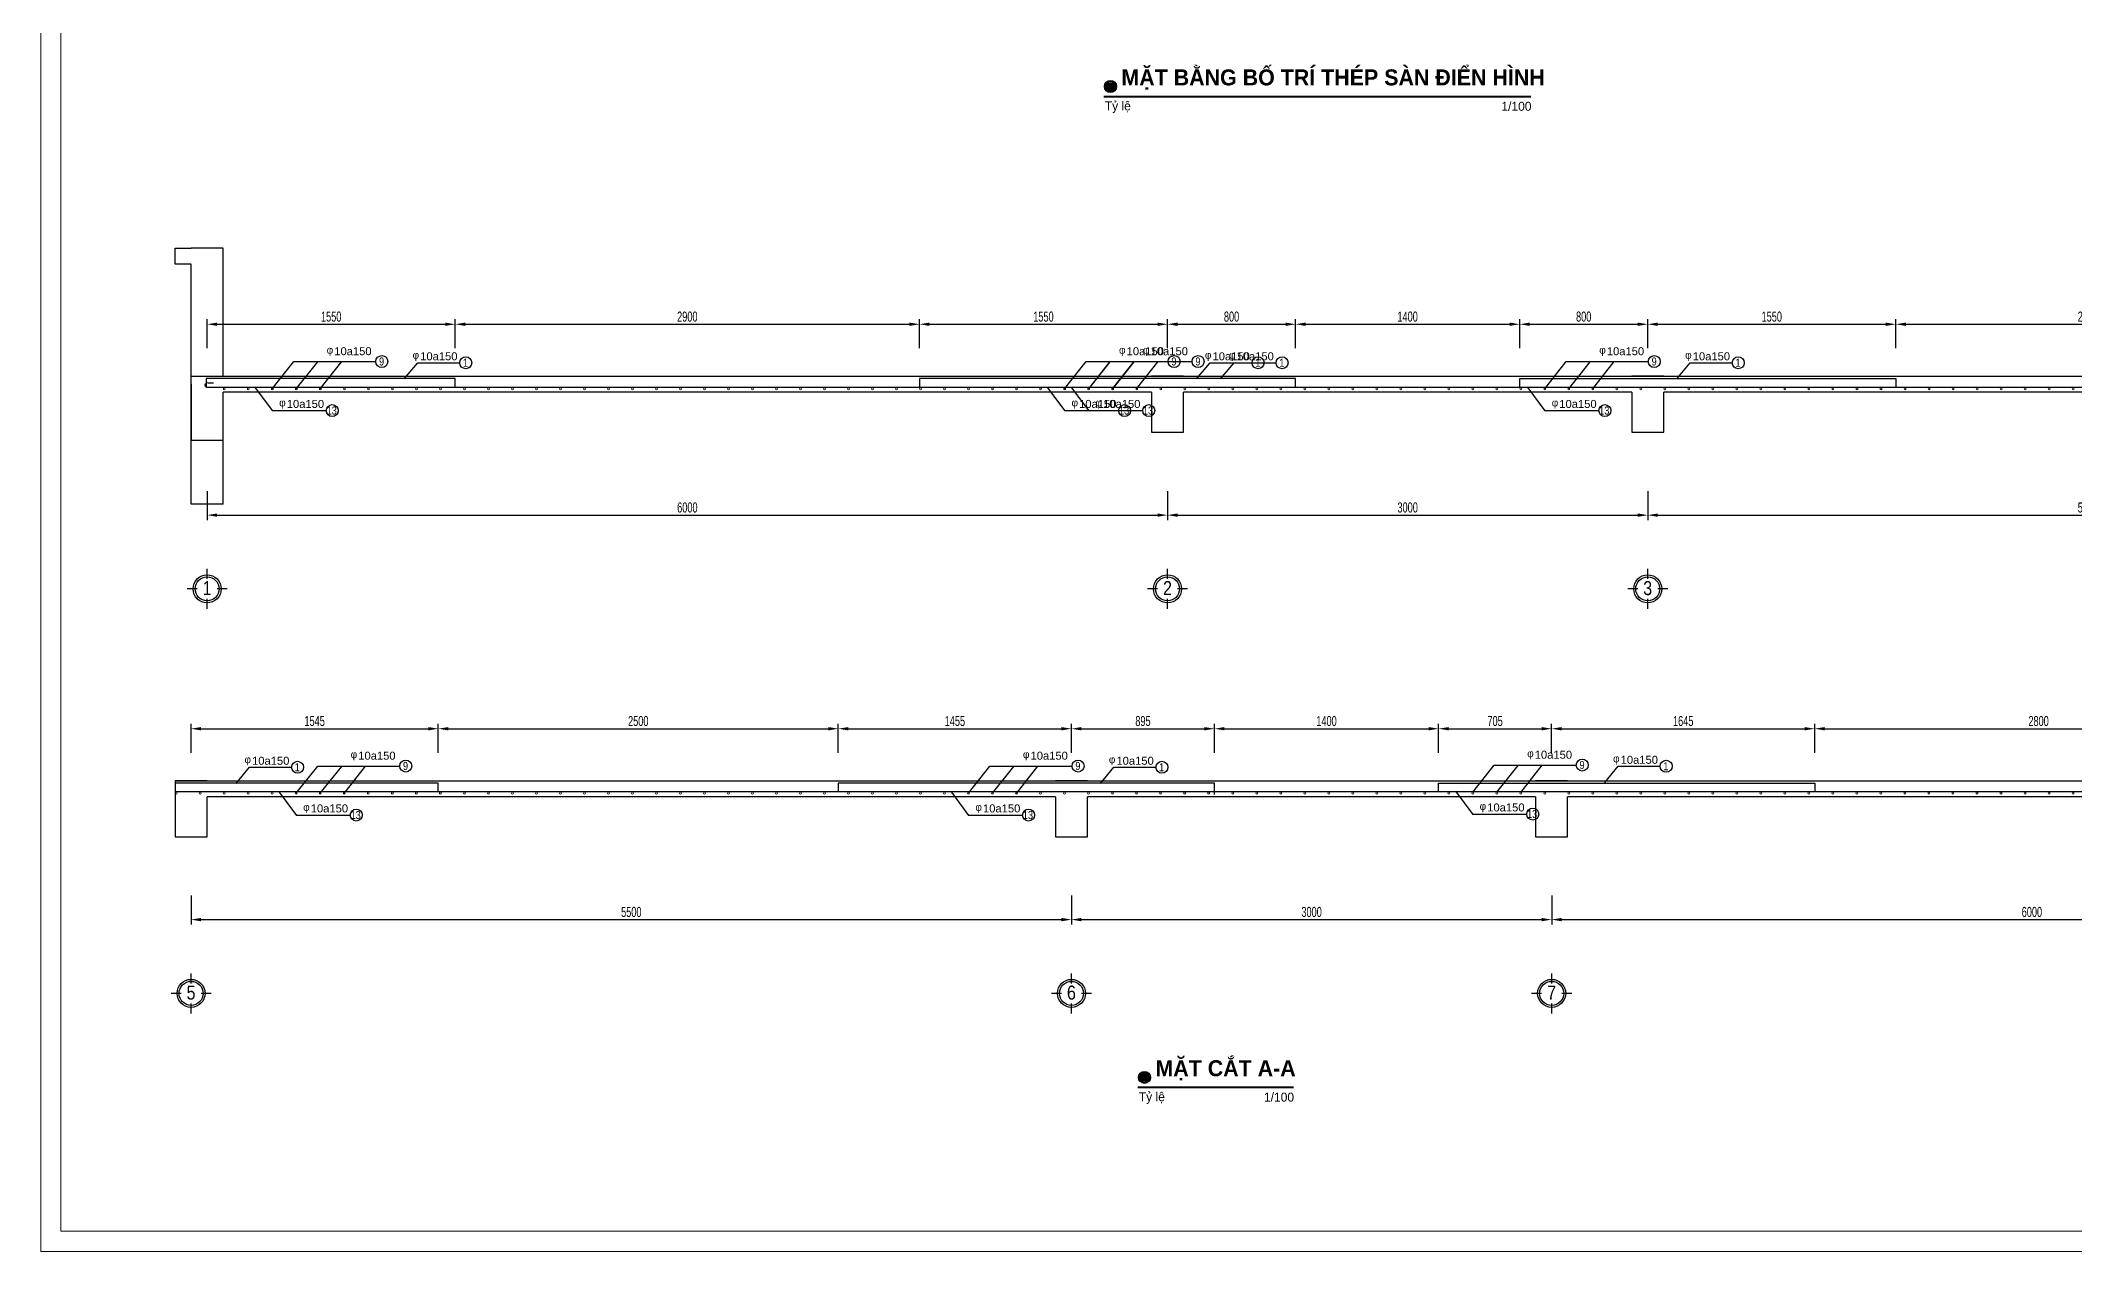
# Model space of a CAD drawing. Extents: x -1107188 to -523840, y 39692 to 514392.
# Drawn here: x -1107188 to -1056369, y 39692 to 69947 of the extents above; entities that cross this region are included whole.
import ezdxf
from ezdxf.enums import TextEntityAlignment as Align

# ---------------------------------------------------------------- set-up
doc = ezdxf.new("R2010")
doc.units = 0
doc.layers.get('0').update_dxf_attribs({"color": 255, "linetype": 'CONTINUOUS'})
doc.layers.get('DEFPOINTS').update_dxf_attribs({"linetype": 'CONTINUOUS'})
doc.layers.add('00-DAM', color=3, linetype='CONTINUOUS', lineweight=9)
doc.layers.add('00-KICH THUOC', color=6, linetype='CONTINUOUS', lineweight=9)
for name, color, linetype in [('DIM', 1, 'CONTINUOUS'), ('KTHUOT', 6, 'CONTINUOUS'), ('MANH', 2, 'CONTINUOUS'), ('TAGS', 60, 'CONTINUOUS'), ('TEXT', 7, 'CONTINUOUS'), ('THEP', 6, 'CONTINUOUS'), ('TUONG', 131, 'CONTINUOUS')]:
    doc.layers.add(name, color=color, linetype=linetype)
doc.styles.add('DIM-NEW', font='')
doc.styles.add('KICHTHUOC', font='', dxfattribs={"width": 0.8})
doc.styles.add('SO BV', font='', dxfattribs={"height": 200})
doc.styles.add('SWISS-CONDENSE', font='')
doc.styles.add('TEN BV', font='', dxfattribs={"height": 350})
doc.styles.add('VNI-HELVE', font='')
doc.styles.add('VNI-HELVE-CONDENSEN', font='')
doc.styles.get('DIM-NEW').set_extended_font_data('VNI-Helve-Condense')
doc.styles.get('KICHTHUOC').set_extended_font_data('VNI-Helve-Condense')
doc.styles.get('SO BV').set_extended_font_data('VNI-Helve-Condense')
doc.styles.get('SWISS-CONDENSE').set_extended_font_data('VNI-Swiss-Condense')
doc.styles.get('TEN BV').set_extended_font_data('VNI-Helve-Condense', bold=True)
doc.styles.get('VNI-HELVE').set_extended_font_data('VNI-Helve')
doc.styles.get('VNI-HELVE-CONDENSEN').set_extended_font_data('VNI-Helve-Condense')
doc.dimstyles.new('DIM 25', dxfattribs={"dimtxt": 2.5, "dimasz": 2.5, "dimexe": 1.25, "dimexo": 0.625, "dimtad": 1, "dimdec": 0, "dimtxsty": 'KICHTHUOC', "dimcen": 2.5, "dimclrd": 1, "dimclre": 1, "dimclrt": 2, "dimadec": 0, "dimazin": 0, "dimtfac": 1, "dimtdec": 0, "dimtix": 1, "dimtmove": 0, "dimatfit": 3, "dimfxl": 6, "dimfxlon": 1, "dimarcsym": 0})

# ---------------------------------------------------------------- blocks, each defined once
blk = doc.blocks.new('KHUNGTEN')
at = {"color": 3, "linetype": 'Continuous'}
for points in [[(-593653, 217892), (-593653, 277292), (-509653, 277292), (-509653, 217892), (-593653, 217892)], [(-593153, 218392), (-593153, 276792), (-510153, 276792), (-510153, 218392)]]:
    blk.add_lwpolyline(points, close=True, dxfattribs=at)
at = {"style": 'TEN BV'}
for tag, p in [('TEB_BV', (-518299, 222628)), ('LOAI_BV', (-511918, 220684)), ('TL', (-512164, 219751))]:
    blk.add_attdef(tag, p, '', height=350, dxfattribs=at)
at = {"style": 'SO BV'}
for tag, p in [('SOBV', (-510673, 221020)), ('TONGSOBV', (-510673, 220591))]:
    blk.add_attdef(tag, text='', height=200, dxfattribs=at).set_placement(p, align=Align.CENTER)
blk = doc.blocks.new('*U1603')
at = {"layer": '00-DAM'}
blk.add_circle((0, 0), 24, dxfattribs=at)
blk = doc.blocks.new('*U1604')
at = {"layer": '00-DAM', "color": 0, "linetype": 'ByBlock', "lineweight": -2, "transparency": 16777216}
for p in [(0, 0), (600, 0), (1200, 0), (1800, 0), (2400, 0), (3000, 0), (3600, 0), (4200, 0), (4800, 0), (5400, 0), (6000, 0), (6600, 0), (7200, 0), (7800, 0), (8400, 0), (9000, 0), (9600, 0), (10200, 0), (10800, 0), (11400, 0), (12000, 0), (12600, 0), (13200, 0), (13800, 0), (14400, 0), (15000, 0), (15600, 0), (16200, 0), (16800, 0), (17400, 0), (18000, 0), (18600, 0), (19200, 0), (19800, 0), (20400, 0), (21000, 0), (21600, 0), (22200, 0), (22800, 0), (23400, 0), (24000, 0), (24600, 0), (25200, 0), (25800, 0), (26400, 0), (27000, 0), (27600, 0), (28200, 0), (28800, 0), (29400, 0), (30000, 0), (30600, 0), (31200, 0), (31800, 0), (32400, 0), (33000, 0), (33600, 0), (34200, 0), (34800, 0), (35400, 0), (36000, 0), (36600, 0), (37200, 0), (37800, 0), (38400, 0), (39000, 0), (39600, 0), (40200, 0), (40800, 0), (41400, 0), (42000, 0), (42600, 0), (43200, 0), (43800, 0), (44400, 0), (45000, 0), (45600, 0), (46200, 0), (46800, 0), (47400, 0)]:
    blk.add_blockref('*U1603', p, dxfattribs=at)
blk = doc.blocks.new('*D1605')
at = {"layer": '00-DAM', "color": 1, "lineweight": -2, "transparency": 16777216}
for p, q in [((-1103429, 48582), (-1103429, 47857)), ((-1081429, 48582), (-1081429, 47857)), ((-1103179, 47982), (-1081679, 47982))]:
    blk.add_line(p, q, dxfattribs=at)
at = {"layer": '00-DAM', "color": 1, "transparency": 16777216}
for points in [[(-1103179, 48024), (-1103179, 47940), (-1103429, 47982)], [(-1081679, 48024), (-1081679, 47940), (-1081429, 47982)]]:
    blk.add_solid(points, dxfattribs=at)
at = {"layer": 'DEFPOINTS', "color": 0, "transparency": 16777216}
for p in [(-1103429, 50175), (-1081429, 50175), (-1081429, 47982)]:
    blk.add_point(p, dxfattribs=at)
at = {"layer": '00-DAM', "color": 2, "transparency": 16777216, "insert": (-1092429, 48172), "char_height": 250, "attachment_point": 5, "style": 'KICHTHUOC'}
blk.add_mtext('5500', dxfattribs=at)
blk = doc.blocks.new('*D1606')
at = {"layer": '00-DAM', "color": 1, "lineweight": -2, "transparency": 16777216}
for p, q in [((-1081429, 48582), (-1081429, 47857)), ((-1069429, 48582), (-1069429, 47857)), ((-1081179, 47982), (-1069679, 47982))]:
    blk.add_line(p, q, dxfattribs=at)
at = {"layer": '00-DAM', "color": 1, "transparency": 16777216}
for points in [[(-1081179, 48024), (-1081179, 47940), (-1081429, 47982)], [(-1069679, 48024), (-1069679, 47940), (-1069429, 47982)]]:
    blk.add_solid(points, dxfattribs=at)
at = {"layer": 'DEFPOINTS', "color": 0, "transparency": 16777216}
for p in [(-1081429, 50175), (-1069429, 50050), (-1069429, 47982)]:
    blk.add_point(p, dxfattribs=at)
at = {"layer": '00-DAM', "color": 2, "transparency": 16777216, "insert": (-1075429, 48172), "char_height": 250, "attachment_point": 5, "style": 'KICHTHUOC'}
blk.add_mtext('3000', dxfattribs=at)
blk = doc.blocks.new('*D1607')
at = {"layer": '00-DAM', "color": 1, "lineweight": -2, "transparency": 16777216}
for p, q in [((-1069429, 48582), (-1069429, 47857)), ((-1045429, 48582), (-1045429, 47857)), ((-1069179, 47982), (-1045679, 47982))]:
    blk.add_line(p, q, dxfattribs=at)
at = {"layer": '00-DAM', "color": 1, "transparency": 16777216}
for points in [[(-1069179, 48024), (-1069179, 47940), (-1069429, 47982)], [(-1045679, 48024), (-1045679, 47940), (-1045429, 47982)]]:
    blk.add_solid(points, dxfattribs=at)
at = {"layer": 'DEFPOINTS', "color": 0, "transparency": 16777216}
for p in [(-1069429, 50050), (-1045429, 50175), (-1045429, 47982)]:
    blk.add_point(p, dxfattribs=at)
at = {"layer": '00-DAM', "color": 2, "transparency": 16777216, "insert": (-1057429, 48172), "char_height": 250, "attachment_point": 5, "style": 'KICHTHUOC'}
blk.add_mtext('6000', dxfattribs=at)
blk = doc.blocks.new('*D1608')
at = {"layer": '00-DAM', "color": 1, "lineweight": -2, "transparency": 16777216}
for p, q in [((-1103430, 52152), (-1103430, 52877)), ((-1097253, 52152), (-1097253, 52877)), ((-1103180, 52752), (-1097503, 52752))]:
    blk.add_line(p, q, dxfattribs=at)
at = {"layer": '00-DAM', "color": 1, "transparency": 16777216}
for points in [[(-1103180, 52794), (-1103180, 52711), (-1103430, 52752)], [(-1097503, 52794), (-1097503, 52711), (-1097253, 52752)]]:
    blk.add_solid(points, dxfattribs=at)
at = {"layer": 'DEFPOINTS', "color": 0, "transparency": 16777216}
for p in [(-1097253, 52752), (-1097253, 51394), (-1103430, 50054)]:
    blk.add_point(p, dxfattribs=at)
at = {"layer": '00-DAM', "color": 2, "transparency": 16777216, "insert": (-1100342, 52943), "char_height": 250, "attachment_point": 5, "style": 'KICHTHUOC'}
blk.add_mtext('1545', dxfattribs=at)
blk = doc.blocks.new('*D1609')
at = {"layer": '00-DAM', "color": 1, "lineweight": -2, "transparency": 16777216}
for p, q in [((-1097253, 52152), (-1097253, 52877)), ((-1087256, 52152), (-1087256, 52877)), ((-1097003, 52752), (-1087506, 52752))]:
    blk.add_line(p, q, dxfattribs=at)
at = {"layer": '00-DAM', "color": 1, "transparency": 16777216}
for points in [[(-1097003, 52794), (-1097003, 52711), (-1097253, 52752)], [(-1087506, 52794), (-1087506, 52711), (-1087256, 52752)]]:
    blk.add_solid(points, dxfattribs=at)
at = {"layer": 'DEFPOINTS', "color": 0, "transparency": 16777216}
for p in [(-1087256, 52752), (-1097253, 51394), (-1087256, 51283)]:
    blk.add_point(p, dxfattribs=at)
at = {"layer": '00-DAM', "color": 2, "transparency": 16777216, "insert": (-1092255, 52943), "char_height": 250, "attachment_point": 5, "style": 'KICHTHUOC'}
blk.add_mtext('2500', dxfattribs=at)
blk = doc.blocks.new('*D1610')
at = {"layer": '00-DAM', "color": 1, "lineweight": -2, "transparency": 16777216}
for p, q in [((-1087256, 52152), (-1087256, 52877)), ((-1081430, 52152), (-1081430, 52877)), ((-1087006, 52752), (-1081680, 52752))]:
    blk.add_line(p, q, dxfattribs=at)
at = {"layer": '00-DAM', "color": 1, "transparency": 16777216}
for points in [[(-1087006, 52794), (-1087006, 52711), (-1087256, 52752)], [(-1081680, 52794), (-1081680, 52711), (-1081430, 52752)]]:
    blk.add_solid(points, dxfattribs=at)
at = {"layer": 'DEFPOINTS', "color": 0, "transparency": 16777216}
for p in [(-1081430, 52752), (-1087256, 51283), (-1081430, 50054)]:
    blk.add_point(p, dxfattribs=at)
at = {"layer": '00-DAM', "color": 2, "transparency": 16777216, "insert": (-1084343, 52943), "char_height": 250, "attachment_point": 5, "style": 'KICHTHUOC'}
blk.add_mtext('1455', dxfattribs=at)
blk = doc.blocks.new('*D1611')
at = {"layer": '00-DAM', "color": 1, "lineweight": -2, "transparency": 16777216}
for p, q in [((-1081430, 52152), (-1081430, 52877)), ((-1077856, 52152), (-1077856, 52877)), ((-1081180, 52752), (-1078106, 52752))]:
    blk.add_line(p, q, dxfattribs=at)
at = {"layer": '00-DAM', "color": 1, "transparency": 16777216}
for points in [[(-1081180, 52794), (-1081180, 52711), (-1081430, 52752)], [(-1078106, 52794), (-1078106, 52711), (-1077856, 52752)]]:
    blk.add_solid(points, dxfattribs=at)
at = {"layer": 'DEFPOINTS', "color": 0, "transparency": 16777216}
for p in [(-1077856, 52752), (-1077856, 51394), (-1081430, 50054)]:
    blk.add_point(p, dxfattribs=at)
at = {"layer": '00-DAM', "color": 2, "transparency": 16777216, "insert": (-1079643, 52943), "char_height": 250, "attachment_point": 5, "style": 'KICHTHUOC'}
blk.add_mtext('895', dxfattribs=at)
blk = doc.blocks.new('*D1612')
at = {"layer": '00-DAM', "color": 1, "lineweight": -2, "transparency": 16777216}
for p, q in [((-1077856, 52152), (-1077856, 52877)), ((-1072256, 52152), (-1072256, 52877)), ((-1077606, 52752), (-1072506, 52752))]:
    blk.add_line(p, q, dxfattribs=at)
at = {"layer": '00-DAM', "color": 1, "transparency": 16777216}
for points in [[(-1077606, 52794), (-1077606, 52711), (-1077856, 52752)], [(-1072506, 52794), (-1072506, 52711), (-1072256, 52752)]]:
    blk.add_solid(points, dxfattribs=at)
at = {"layer": 'DEFPOINTS', "color": 0, "transparency": 16777216}
for p in [(-1072256, 52752), (-1077856, 51394), (-1072256, 51394)]:
    blk.add_point(p, dxfattribs=at)
at = {"layer": '00-DAM', "color": 2, "transparency": 16777216, "insert": (-1075056, 52943), "char_height": 250, "attachment_point": 5, "style": 'KICHTHUOC'}
blk.add_mtext('1400', dxfattribs=at)
blk = doc.blocks.new('*D1613')
at = {"layer": '00-DAM', "color": 1, "lineweight": -2, "transparency": 16777216}
for p, q in [((-1072256, 52152), (-1072256, 52877)), ((-1069430, 52152), (-1069430, 52877)), ((-1072006, 52752), (-1069680, 52752))]:
    blk.add_line(p, q, dxfattribs=at)
at = {"layer": '00-DAM', "color": 1, "transparency": 16777216}
for points in [[(-1072006, 52794), (-1072006, 52711), (-1072256, 52752)], [(-1069680, 52794), (-1069680, 52711), (-1069430, 52752)]]:
    blk.add_solid(points, dxfattribs=at)
at = {"layer": 'DEFPOINTS', "color": 0, "transparency": 16777216}
for p in [(-1069430, 52752), (-1072256, 51394), (-1069430, 50054)]:
    blk.add_point(p, dxfattribs=at)
at = {"layer": '00-DAM', "color": 2, "transparency": 16777216, "insert": (-1070843, 52943), "char_height": 250, "attachment_point": 5, "style": 'KICHTHUOC'}
blk.add_mtext('705', dxfattribs=at)
blk = doc.blocks.new('*D1614')
at = {"layer": '00-DAM', "color": 1, "lineweight": -2, "transparency": 16777216}
for p, q in [((-1069430, 52152), (-1069430, 52877)), ((-1062856, 52152), (-1062856, 52877)), ((-1069180, 52752), (-1063106, 52752))]:
    blk.add_line(p, q, dxfattribs=at)
at = {"layer": '00-DAM', "color": 1, "transparency": 16777216}
for points in [[(-1069180, 52794), (-1069180, 52711), (-1069430, 52752)], [(-1063106, 52794), (-1063106, 52711), (-1062856, 52752)]]:
    blk.add_solid(points, dxfattribs=at)
at = {"layer": 'DEFPOINTS', "color": 0, "transparency": 16777216}
for p in [(-1062856, 52752), (-1062856, 51394), (-1069430, 50054)]:
    blk.add_point(p, dxfattribs=at)
at = {"layer": '00-DAM', "color": 2, "transparency": 16777216, "insert": (-1066143, 52943), "char_height": 250, "attachment_point": 5, "style": 'KICHTHUOC'}
blk.add_mtext('1645', dxfattribs=at)
blk = doc.blocks.new('*D1615')
at = {"layer": '00-DAM', "color": 1, "lineweight": -2, "transparency": 16777216}
for p, q in [((-1062856, 52152), (-1062856, 52877)), ((-1051667, 52152), (-1051667, 52877)), ((-1062606, 52752), (-1051917, 52752))]:
    blk.add_line(p, q, dxfattribs=at)
at = {"layer": '00-DAM', "color": 1, "transparency": 16777216}
for points in [[(-1062606, 52794), (-1062606, 52711), (-1062856, 52752)], [(-1051917, 52794), (-1051917, 52711), (-1051667, 52752)]]:
    blk.add_solid(points, dxfattribs=at)
at = {"layer": 'DEFPOINTS', "color": 0, "transparency": 16777216}
for p in [(-1051667, 52752), (-1062856, 51394), (-1051667, 51394)]:
    blk.add_point(p, dxfattribs=at)
at = {"layer": '00-DAM', "color": 2, "transparency": 16777216, "insert": (-1057262, 52943), "char_height": 250, "attachment_point": 5, "style": 'KICHTHUOC'}
blk.add_mtext('2800', dxfattribs=at)
blk = doc.blocks.new('A$C206177D3')
at = {"layer": 'TAGS', "ltscale": 1000}
for p, q in [((-37, 240), (-37, 490)), ((-287, -10), (-537, -10)), ((-37, -510), (-37, -260)), ((463, -10), (213, -10))]:
    blk.add_line(p, q, dxfattribs=at)
blk.add_circle((-37, -10), 350, dxfattribs=at)
at = {"layer": 'TAGS', "color": 254, "ltscale": 1000}
blk.add_circle((-37, -10), 300, dxfattribs=at)
at = {"layer": 'TAGS', "ltscale": 1000, "style": 'VNI-HELVE-CONDENSEN'}
blk.add_attdef('A', text='', height=350, dxfattribs=at).set_placement((-38, -166), align=Align.CENTER)
blk = doc.blocks.new('*U1617')
at = {"layer": '00-DAM'}
blk.add_circle((0, 0), 24, dxfattribs=at)
blk = doc.blocks.new('*U1618')
at = {"layer": '00-DAM', "color": 0, "linetype": 'ByBlock', "lineweight": -2, "transparency": 16777216}
for p in [(0, 0), (600, 0), (1200, 0), (1800, 0), (2400, 0), (3000, 0), (3600, 0), (4200, 0), (4800, 0), (5400, 0), (6000, 0), (6600, 0), (7200, 0), (7800, 0), (8400, 0), (9000, 0), (9600, 0), (10200, 0), (10800, 0), (11400, 0), (12000, 0), (12600, 0), (13200, 0), (13800, 0), (14400, 0), (15000, 0), (15600, 0), (16200, 0), (16800, 0), (17400, 0), (18000, 0), (18600, 0), (19200, 0), (19800, 0), (20400, 0), (21000, 0), (21600, 0), (22200, 0), (22800, 0), (23400, 0), (24000, 0), (24600, 0), (25200, 0), (25800, 0), (26400, 0), (27000, 0), (27600, 0), (28200, 0), (28800, 0), (29400, 0), (30000, 0), (30600, 0), (31200, 0), (31800, 0), (32400, 0), (33000, 0), (33600, 0), (34200, 0), (34800, 0), (35400, 0), (36000, 0), (36600, 0), (37200, 0), (37800, 0), (38400, 0), (39000, 0), (39600, 0), (40200, 0), (40800, 0), (41400, 0), (42000, 0), (42600, 0), (43200, 0), (43800, 0), (44400, 0), (45000, 0), (45600, 0), (46200, 0)]:
    blk.add_blockref('*U1617', p, dxfattribs=at)
blk = doc.blocks.new('*D1619')
at = {"layer": '00-DAM', "color": 1, "lineweight": -2, "transparency": 16777216}
for p, q in [((-1103028, 58690), (-1103028, 57965)), ((-1079028, 58690), (-1079028, 57965)), ((-1102778, 58090), (-1079278, 58090))]:
    blk.add_line(p, q, dxfattribs=at)
at = {"layer": '00-DAM', "color": 1, "transparency": 16777216}
for points in [[(-1102778, 58132), (-1102778, 58048), (-1103028, 58090)], [(-1079278, 58132), (-1079278, 58048), (-1079028, 58090)]]:
    blk.add_solid(points, dxfattribs=at)
at = {"layer": 'DEFPOINTS', "color": 0, "transparency": 16777216}
for p in [(-1103028, 60282), (-1079028, 60282), (-1079028, 58090)]:
    blk.add_point(p, dxfattribs=at)
at = {"layer": '00-DAM', "color": 2, "transparency": 16777216, "insert": (-1091028, 58280), "char_height": 250, "attachment_point": 5, "style": 'KICHTHUOC'}
blk.add_mtext('6000', dxfattribs=at)
blk = doc.blocks.new('*D1620')
at = {"layer": '00-DAM', "color": 1, "lineweight": -2, "transparency": 16777216}
for p, q in [((-1079028, 58690), (-1079028, 57965)), ((-1067028, 58690), (-1067028, 57965)), ((-1078778, 58090), (-1067278, 58090))]:
    blk.add_line(p, q, dxfattribs=at)
at = {"layer": '00-DAM', "color": 1, "transparency": 16777216}
for points in [[(-1078778, 58132), (-1078778, 58048), (-1079028, 58090)], [(-1067278, 58132), (-1067278, 58048), (-1067028, 58090)]]:
    blk.add_solid(points, dxfattribs=at)
at = {"layer": 'DEFPOINTS', "color": 0, "transparency": 16777216}
for p in [(-1079028, 60282), (-1067028, 60282), (-1067028, 58090)]:
    blk.add_point(p, dxfattribs=at)
at = {"layer": '00-DAM', "color": 2, "transparency": 16777216, "insert": (-1073028, 58280), "char_height": 250, "attachment_point": 5, "style": 'KICHTHUOC'}
blk.add_mtext('3000', dxfattribs=at)
blk = doc.blocks.new('*D1621')
at = {"layer": '00-DAM', "color": 1, "lineweight": -2, "transparency": 16777216}
for p, q in [((-1067028, 58690), (-1067028, 57965)), ((-1045028, 58690), (-1045028, 57965)), ((-1066778, 58090), (-1045278, 58090))]:
    blk.add_line(p, q, dxfattribs=at)
at = {"layer": '00-DAM', "color": 1, "transparency": 16777216}
for points in [[(-1066778, 58132), (-1066778, 58048), (-1067028, 58090)], [(-1045278, 58132), (-1045278, 58048), (-1045028, 58090)]]:
    blk.add_solid(points, dxfattribs=at)
at = {"layer": 'DEFPOINTS', "color": 0, "transparency": 16777216}
for p in [(-1067028, 60282), (-1045028, 60282), (-1045028, 58090)]:
    blk.add_point(p, dxfattribs=at)
at = {"layer": '00-DAM', "color": 2, "transparency": 16777216, "insert": (-1056028, 58280), "char_height": 250, "attachment_point": 5, "style": 'KICHTHUOC'}
blk.add_mtext('5500', dxfattribs=at)
blk = doc.blocks.new('*D1628')
at = {"layer": '00-DAM', "color": 1, "lineweight": -2, "transparency": 16777216}
for p, q in [((-1103028, 62260), (-1103028, 62985)), ((-1102778, 62860), (-1097079, 62860)), ((-1096829, 62260), (-1096829, 62985))]:
    blk.add_line(p, q, dxfattribs=at)
at = {"layer": '00-DAM', "color": 1, "transparency": 16777216}
for points in [[(-1102778, 62902), (-1102778, 62819), (-1103028, 62860)], [(-1097079, 62902), (-1097079, 62819), (-1096829, 62860)]]:
    blk.add_solid(points, dxfattribs=at)
at = {"layer": 'DEFPOINTS', "color": 0, "transparency": 16777216}
for p in [(-1096829, 62860), (-1096829, 61501), (-1103028, 58259)]:
    blk.add_point(p, dxfattribs=at)
at = {"layer": '00-DAM', "color": 2, "transparency": 16777216, "insert": (-1099929, 63050), "char_height": 250, "attachment_point": 5, "style": 'KICHTHUOC'}
blk.add_mtext('1550', dxfattribs=at)
blk = doc.blocks.new('*D1629')
at = {"layer": '00-DAM', "color": 1, "lineweight": -2, "transparency": 16777216}
for p, q in [((-1096829, 62260), (-1096829, 62985)), ((-1096579, 62860), (-1085479, 62860)), ((-1085229, 62260), (-1085229, 62985))]:
    blk.add_line(p, q, dxfattribs=at)
at = {"layer": '00-DAM', "color": 1, "transparency": 16777216}
for points in [[(-1096579, 62902), (-1096579, 62819), (-1096829, 62860)], [(-1085479, 62902), (-1085479, 62819), (-1085229, 62860)]]:
    blk.add_solid(points, dxfattribs=at)
at = {"layer": 'DEFPOINTS', "color": 0, "transparency": 16777216}
for p in [(-1085229, 62860), (-1096829, 61501), (-1085229, 61501)]:
    blk.add_point(p, dxfattribs=at)
at = {"layer": '00-DAM', "color": 2, "transparency": 16777216, "insert": (-1091029, 63050), "char_height": 250, "attachment_point": 5, "style": 'KICHTHUOC'}
blk.add_mtext('2900', dxfattribs=at)
blk = doc.blocks.new('*D1630')
at = {"layer": '00-DAM', "color": 1, "lineweight": -2, "transparency": 16777216}
for p, q in [((-1085229, 62260), (-1085229, 62985)), ((-1084979, 62860), (-1079279, 62860)), ((-1079029, 62260), (-1079029, 62985))]:
    blk.add_line(p, q, dxfattribs=at)
at = {"layer": '00-DAM', "color": 1, "transparency": 16777216}
for points in [[(-1084979, 62902), (-1084979, 62819), (-1085229, 62860)], [(-1079279, 62902), (-1079279, 62819), (-1079029, 62860)]]:
    blk.add_solid(points, dxfattribs=at)
at = {"layer": 'DEFPOINTS', "color": 0, "transparency": 16777216}
for p in [(-1079029, 62860), (-1085229, 61501), (-1079029, 60161)]:
    blk.add_point(p, dxfattribs=at)
at = {"layer": '00-DAM', "color": 2, "transparency": 16777216, "insert": (-1082129, 63050), "char_height": 250, "attachment_point": 5, "style": 'KICHTHUOC'}
blk.add_mtext('1550', dxfattribs=at)
blk = doc.blocks.new('*D1623')
at = {"layer": '00-DAM', "color": 1, "lineweight": -2, "transparency": 16777216}
for p, q in [((-1079029, 62260), (-1079029, 62985)), ((-1078779, 62860), (-1076079, 62860)), ((-1075829, 62260), (-1075829, 62985))]:
    blk.add_line(p, q, dxfattribs=at)
at = {"layer": '00-DAM', "color": 1, "transparency": 16777216}
for points in [[(-1078779, 62902), (-1078779, 62819), (-1079029, 62860)], [(-1076079, 62902), (-1076079, 62819), (-1075829, 62860)]]:
    blk.add_solid(points, dxfattribs=at)
at = {"layer": 'DEFPOINTS', "color": 0, "transparency": 16777216}
for p in [(-1075829, 62860), (-1075829, 61501), (-1079029, 60161)]:
    blk.add_point(p, dxfattribs=at)
at = {"layer": '00-DAM', "color": 2, "transparency": 16777216, "insert": (-1077429, 63050), "char_height": 250, "attachment_point": 5, "style": 'KICHTHUOC'}
blk.add_mtext('800', dxfattribs=at)
blk = doc.blocks.new('*D1624')
at = {"layer": '00-DAM', "color": 1, "lineweight": -2, "transparency": 16777216}
for p, q in [((-1075829, 62260), (-1075829, 62985)), ((-1075579, 62860), (-1070479, 62860)), ((-1070229, 62260), (-1070229, 62985))]:
    blk.add_line(p, q, dxfattribs=at)
at = {"layer": '00-DAM', "color": 1, "transparency": 16777216}
for points in [[(-1075579, 62902), (-1075579, 62819), (-1075829, 62860)], [(-1070479, 62902), (-1070479, 62819), (-1070229, 62860)]]:
    blk.add_solid(points, dxfattribs=at)
at = {"layer": 'DEFPOINTS', "color": 0, "transparency": 16777216}
for p in [(-1070229, 62860), (-1075829, 61501), (-1070229, 61501)]:
    blk.add_point(p, dxfattribs=at)
at = {"layer": '00-DAM', "color": 2, "transparency": 16777216, "insert": (-1073029, 63050), "char_height": 250, "attachment_point": 5, "style": 'KICHTHUOC'}
blk.add_mtext('1400', dxfattribs=at)
blk = doc.blocks.new('*D1625')
at = {"layer": '00-DAM', "color": 1, "lineweight": -2, "transparency": 16777216}
for p, q in [((-1070229, 62260), (-1070229, 62985)), ((-1069979, 62860), (-1067279, 62860)), ((-1067029, 62260), (-1067029, 62985))]:
    blk.add_line(p, q, dxfattribs=at)
at = {"layer": '00-DAM', "color": 1, "transparency": 16777216}
for points in [[(-1069979, 62902), (-1069979, 62819), (-1070229, 62860)], [(-1067279, 62902), (-1067279, 62819), (-1067029, 62860)]]:
    blk.add_solid(points, dxfattribs=at)
at = {"layer": 'DEFPOINTS', "color": 0, "transparency": 16777216}
for p in [(-1067029, 62860), (-1070229, 61501), (-1067029, 60161)]:
    blk.add_point(p, dxfattribs=at)
at = {"layer": '00-DAM', "color": 2, "transparency": 16777216, "insert": (-1068629, 63050), "char_height": 250, "attachment_point": 5, "style": 'KICHTHUOC'}
blk.add_mtext('800', dxfattribs=at)
blk = doc.blocks.new('*D1626')
at = {"layer": '00-DAM', "color": 1, "lineweight": -2, "transparency": 16777216}
for p, q in [((-1067029, 62260), (-1067029, 62985)), ((-1066779, 62860), (-1061079, 62860)), ((-1060829, 62260), (-1060829, 62985))]:
    blk.add_line(p, q, dxfattribs=at)
at = {"layer": '00-DAM', "color": 1, "transparency": 16777216}
for points in [[(-1066779, 62902), (-1066779, 62819), (-1067029, 62860)], [(-1061079, 62902), (-1061079, 62819), (-1060829, 62860)]]:
    blk.add_solid(points, dxfattribs=at)
at = {"layer": 'DEFPOINTS', "color": 0, "transparency": 16777216}
for p in [(-1060829, 62860), (-1060829, 61501), (-1067029, 60161)]:
    blk.add_point(p, dxfattribs=at)
at = {"layer": '00-DAM', "color": 2, "transparency": 16777216, "insert": (-1063929, 63050), "char_height": 250, "attachment_point": 5, "style": 'KICHTHUOC'}
blk.add_mtext('1550', dxfattribs=at)
blk = doc.blocks.new('*D1627')
at = {"layer": '00-DAM', "color": 1, "lineweight": -2, "transparency": 16777216}
for p, q in [((-1060829, 62260), (-1060829, 62985)), ((-1060579, 62860), (-1051479, 62860)), ((-1051229, 62260), (-1051229, 62985))]:
    blk.add_line(p, q, dxfattribs=at)
at = {"layer": '00-DAM', "color": 1, "transparency": 16777216}
for points in [[(-1060579, 62902), (-1060579, 62819), (-1060829, 62860)], [(-1051479, 62902), (-1051479, 62819), (-1051229, 62860)]]:
    blk.add_solid(points, dxfattribs=at)
at = {"layer": 'DEFPOINTS', "color": 0, "transparency": 16777216}
for p in [(-1051229, 62860), (-1060829, 61501), (-1051229, 61501)]:
    blk.add_point(p, dxfattribs=at)
at = {"layer": '00-DAM', "color": 2, "transparency": 16777216, "insert": (-1056029, 63050), "char_height": 250, "attachment_point": 5, "style": 'KICHTHUOC'}
blk.add_mtext('2400', dxfattribs=at)

msp = doc.modelspace()

# ---------------------------------------------------------------- hatches: boundary and pattern name
at = {"layer": 'DIM', "linetype": 'ByBlock'}
for points in [[(-1080349.677, 68800.655, 1), (-1080558.717, 68800.655, 1)], [(-1079499.409, 44038.83, 1), (-1079708.449, 44038.83, 1)]]:
    msp.add_hatch(color=1, dxfattribs=at).paths.add_polyline_path(points)

# ---------------------------------------------------------------- linework, layer by layer
at = {"layer": 'KTHUOT', "color": 6, "linetype": 'Continuous'}
for centre in [(-1098664.243, 61928.517), (-1096566.417, 61897.127), (-1078864.243, 61928.517), (-1078264.243, 61928.517), (-1076766.417, 61897.127), (-1076166.417, 61897.127), (-1066864.243, 61928.517), (-1064766.417, 61897.127), (-1099900.127, 60702.339), (-1080100.127, 60702.339), (-1079500.127, 60702.339), (-1068100.127, 60702.339), (-1100767.617, 51789.318), (-1098065.443, 51820.708), (-1081265.443, 51820.708), (-1079167.617, 51789.318), (-1068665.449, 51844.708), (-1066567.623, 51813.318), (-1099301.327, 50594.53), (-1082501.327, 50594.53), (-1069901.332, 50618.53)]:
    msp.add_circle(centre, 150, dxfattribs=at)
at = {"layer": 'MANH', "color": 2, "linetype": 'Continuous'}
for p, q in [((-1098101.797, 61492.712), (-1097766.793, 61897.127)), ((-1097766.793, 61897.127), (-1096716.417, 61897.127)), ((-1078301.797, 61492.712), (-1077966.793, 61897.127)), ((-1077966.793, 61897.127), (-1076916.417, 61897.127)), ((-1077701.797, 61492.712), (-1077366.793, 61897.127)), ((-1077366.793, 61897.127), (-1076316.417, 61897.127)), ((-1066301.797, 61492.712), (-1065966.793, 61897.127)), ((-1065966.793, 61897.127), (-1064916.417, 61897.127)), ((-1101828.563, 61274.348), (-1101397.783, 60695.306)), ((-1082028.563, 61274.348), (-1081597.783, 60695.306)), ((-1081428.563, 61274.348), (-1080997.783, 60695.306)), ((-1070028.563, 61274.348), (-1069597.783, 60695.306)), ((-1101397.783, 60702.339), (-1100050.127, 60702.339)), ((-1081597.783, 60702.339), (-1080250.127, 60702.339)), ((-1080997.783, 60702.339), (-1079650.127, 60702.339)), ((-1069597.783, 60702.339), (-1068250.127, 60702.339)), ((-1102302.997, 51384.903), (-1101967.993, 51789.318)), ((-1101967.993, 51789.318), (-1100917.617, 51789.318)), ((-1080702.997, 51384.903), (-1080367.993, 51789.318)), ((-1080367.993, 51789.318), (-1079317.617, 51789.318)), ((-1068103.003, 51408.903), (-1067767.999, 51813.318)), ((-1067767.999, 51813.318), (-1066717.623, 51813.318)), ((-1101229.763, 51166.539), (-1100798.983, 50587.497)), ((-1084429.763, 51166.539), (-1083998.983, 50587.497)), ((-1071829.768, 51190.539), (-1071398.989, 50611.497)), ((-1100798.983, 50594.53), (-1099451.327, 50594.53)), ((-1083998.983, 50594.53), (-1082651.327, 50594.53)), ((-1071398.989, 50618.53), (-1070051.332, 50618.53))]:
    msp.add_line(p, q, dxfattribs=at)
for points in [[(-1101399.624, 61246.953), (-1100864.839, 61928.517), (-1098814.243, 61928.517)], [(-1100799.624, 61246.953), (-1100264.839, 61918.539)], [(-1100201.227, 61244.91), (-1099666.442, 61926.474)], [(-1081599.624, 61246.953), (-1081064.839, 61928.517), (-1079014.243, 61928.517)], [(-1080999.624, 61246.953), (-1080464.839, 61928.517), (-1078414.243, 61928.517)], [(-1080999.624, 61246.953), (-1080464.839, 61918.539)], [(-1080401.227, 61244.91), (-1079866.442, 61926.474)], [(-1080399.624, 61246.953), (-1079864.839, 61918.539)], [(-1079801.227, 61244.91), (-1079266.442, 61926.474)], [(-1069599.624, 61246.953), (-1069064.839, 61928.517), (-1067014.243, 61928.517)], [(-1068999.624, 61246.953), (-1068464.839, 61918.539)], [(-1068401.227, 61244.91), (-1067866.442, 61926.474)], [(-1071400.83, 51163.144), (-1070866.045, 51844.708), (-1068815.449, 51844.708)], [(-1070202.433, 51161.101), (-1069667.647, 51842.665)], [(-1100800.824, 51139.144), (-1100266.039, 51820.708), (-1098215.443, 51820.708)], [(-1100200.824, 51139.144), (-1099666.039, 51810.73)], [(-1099602.427, 51137.101), (-1099067.642, 51818.665)], [(-1084000.824, 51139.144), (-1083466.039, 51820.708), (-1081415.443, 51820.708)], [(-1083400.824, 51139.144), (-1082866.039, 51810.73)], [(-1082802.427, 51137.101), (-1082267.642, 51818.665)], [(-1070800.83, 51163.144), (-1070266.045, 51834.73)]]:
    msp.add_lwpolyline(points, dxfattribs=at)
at = {"layer": 'TEXT', "color": 7, "linetype": 'ByBlock', "const_width": 48.75}
for points in [[(-1069942.848, 68548.888), (-1079439.982, 68548.888), (-1069942.848, 68548.888), (-1080624.185, 68548.888)], [(-1075875.502, 43787.063), (-1078589.714, 43787.063), (-1075875.502, 43787.063), (-1079773.918, 43787.063)]]:
    msp.add_lwpolyline(points, dxfattribs=at)
at = {"layer": 'TEXT', "color": 7, "linetype": 'ByBlock'}
for centre, radius in [((-1080454.197, 68800.655), 150.491), ((-1080454.197, 68800.655), 133.77), ((-1080454.197, 68800.655), 104.52), ((-1079603.929, 44038.83), 150.491), ((-1079603.929, 44038.83), 133.77), ((-1079603.929, 44038.83), 104.52)]:
    msp.add_circle(centre, radius, dxfattribs=at)
at = {"layer": 'THEP'}
for points in [[(-1096829.122, 61279.755), (-1096829.122, 61501.486), (-1103054.849, 61501.486), (-1103054.849, 61288.605)], [(-1079003.395, 61501.486), (-1079003.395, 61501.486), (-1085229.122, 61501.486), (-1085229.122, 61279.755)], [(-1075829.122, 61279.755), (-1075829.122, 61501.486), (-1079003.395, 61501.486), (-1079003.395, 61501.486)], [(-1070229.122, 61279.755), (-1070229.122, 61501.486), (-1067054.849, 61501.486), (-1067054.849, 61501.486)], [(-1067054.849, 61501.486), (-1067054.849, 61501.486), (-1060829.122, 61501.486), (-1060829.122, 61279.755)], [(-1097253.497, 51171.946), (-1097253.497, 51393.677), (-1103830.322, 51393.677)], [(-1081030.322, 51393.677), (-1081030.322, 51393.677), (-1087256.049, 51393.677), (-1087256.049, 51171.946)], [(-1077856.049, 51111.946), (-1077856.049, 51393.677), (-1081030.322, 51393.677), (-1081030.322, 51393.677)], [(-1072256.049, 51171.946), (-1072256.049, 51393.677), (-1069081.776, 51393.677), (-1069081.776, 51393.677)], [(-1069081.776, 51393.677), (-1069081.776, 51393.677), (-1062856.049, 51393.677), (-1062856.049, 51171.946)]]:
    msp.add_lwpolyline(points, dxfattribs=at)
for points in [[(-1028629.122, 61279.755), (-1103000.054, 61279.755, -1.36059794), (-1103000.054, 61398.292), (-1102871.843, 61398.292)], [(-1045478.568, 51247.269), (-1045435.428, 51247.269, -1.069241442), (-1045435.428, 51171.946), (-1045435.428, 51171.946), (-1103830.322, 51171.946)]]:
    msp.add_lwpolyline(points, format="xyb", dxfattribs=at)
at = {"layer": 'TUONG'}
for p, q in [((-1102629.122, 64761.486), (-1103429.122, 64761.486)), ((-1103429.122, 60161.486), (-1103429.122, 64361.486)), ((-1103429.122, 61561.486), (-1028629.122, 61561.486)), ((-1103429.122, 61161.486), (-1103429.122, 61561.486)), ((-1079429.122, 61161.486), (-1102629.122, 61161.486)), ((-1102629.122, 60161.486), (-1102629.122, 61161.486)), ((-1067429.122, 61161.486), (-1078629.122, 61161.486)), ((-1045429.122, 61161.486), (-1066629.122, 61161.486)), ((-1103429.122, 58361.486), (-1103429.122, 60161.486)), ((-1102629.122, 58361.486), (-1102629.122, 60161.486)), ((-1102629.122, 58361.486), (-1103429.122, 58361.486)), ((-1103830.322, 51453.677), (-1045830.322, 51453.677)), ((-1081830.322, 51053.677), (-1103030.322, 51053.677)), ((-1069830.322, 51053.677), (-1081030.322, 51053.677)), ((-1045830.322, 51053.677), (-1069030.322, 51053.677))]:
    msp.add_line(p, q, dxfattribs=at)
at = {"layer": 'TUONG', "color": 4}
for p, q in [((-1103429.122, 60961.486), (-1103429.122, 60161.486)), ((-1103429.122, 60761.486), (-1103429.122, 59961.486)), ((-1079429.122, 60961.486), (-1079429.122, 60161.486)), ((-1103830.322, 51453.677), (-1103830.322, 50053.677)), ((-1081830.322, 50853.677), (-1081830.322, 50053.677)), ((-1069830.322, 50853.677), (-1069830.322, 50053.677))]:
    msp.add_line(p, q, dxfattribs=at)
at = {"layer": 'TUONG'}
msp.add_lwpolyline([(-1103429.122, 64361.486), (-1103829.122, 64361.486), (-1103829.122, 64761.486), (-1103429.122, 64761.486)], dxfattribs=at)
at = {"layer": 'TUONG', "color": 4}
for points in [[(-1102629.122, 61561.486), (-1102629.122, 64761.486)], [(-1078629.122, 61561.486), (-1079429.122, 61561.486)], [(-1066629.122, 61561.486), (-1067429.122, 61561.486)], [(-1103429.122, 61361.486), (-1103429.122, 59961.486), (-1102629.122, 59961.486), (-1102629.122, 61161.486)], [(-1079429.122, 61161.486), (-1079429.122, 60161.486), (-1078629.122, 60161.486), (-1078629.122, 61161.486)], [(-1067429.122, 61161.486), (-1067429.122, 60161.486), (-1066629.122, 60161.486), (-1066629.122, 61161.486)], [(-1103030.322, 51453.677), (-1103830.322, 51453.677)], [(-1081030.322, 51453.677), (-1081830.322, 51453.677)], [(-1069030.322, 51453.677), (-1069830.322, 51453.677)], [(-1103830.322, 50053.677), (-1103030.322, 50053.677), (-1103030.322, 51053.677)], [(-1081830.322, 51053.677), (-1081830.322, 50053.677), (-1081030.322, 50053.677), (-1081030.322, 51053.677)], [(-1069830.322, 51053.677), (-1069830.322, 50053.677), (-1069030.322, 50053.677), (-1069030.322, 51053.677)]]:
    msp.add_lwpolyline(points, dxfattribs=at)

# ---------------------------------------------------------------- block references
at = {"layer": '00-DAM'}
for name, p in [('*U1618', (-1102599.624, 61246.953)), ('*U1604', (-1103800.824, 51139.144))]:
    msp.add_blockref(name, p, dxfattribs=at)
at = {"layer": '00-KICH THUOC'}
msp.add_blockref('KHUNGTEN', (-513535.14, -178200), dxfattribs=at)
at = {"layer": 'TAGS', "ltscale": 1000}
ref = msp.add_blockref('A$C206177D3', (-1102991.3, 56256.781), dxfattribs=at)
ref.add_attrib('A', '1', dxfattribs={"color": 7, "ltscale": 1000, "height": 350, "style": 'VNI-HELVE-CONDENSEN'}).set_placement((-1103029.604, 56091.143), align=Align.CENTER)
ref = msp.add_blockref('A$C206177D3', (-1078991.3, 56256.781), dxfattribs=at)
ref.add_attrib('A', '2', dxfattribs={"color": 7, "ltscale": 1000, "height": 350, "style": 'VNI-HELVE-CONDENSEN'}).set_placement((-1079029.604, 56091.143), align=Align.CENTER)
ref = msp.add_blockref('A$C206177D3', (-1066991.3, 56256.781), dxfattribs=at)
ref.add_attrib('A', '3', dxfattribs={"color": 7, "ltscale": 1000, "height": 350, "style": 'VNI-HELVE-CONDENSEN'}).set_placement((-1067029.604, 56091.143), align=Align.CENTER)
ref = msp.add_blockref('A$C206177D3', (-1103392.5, 46148.972), dxfattribs=at)
ref.add_attrib('A', '5', dxfattribs={"color": 7, "ltscale": 1000, "height": 350, "style": 'VNI-HELVE-CONDENSEN'}).set_placement((-1103430.804, 45983.334), align=Align.CENTER)
ref = msp.add_blockref('A$C206177D3', (-1081392.5, 46148.972), dxfattribs=at)
ref.add_attrib('A', '6', dxfattribs={"color": 7, "ltscale": 1000, "height": 350, "style": 'VNI-HELVE-CONDENSEN'}).set_placement((-1081430.804, 45983.334), align=Align.CENTER)
ref = msp.add_blockref('A$C206177D3', (-1069392.5, 46148.972), dxfattribs=at)
ref.add_attrib('A', '7', dxfattribs={"color": 7, "ltscale": 1000, "height": 350, "style": 'VNI-HELVE-CONDENSEN'}).set_placement((-1069430.804, 45983.334), align=Align.CENTER)

# ---------------------------------------------------------------- texts
at = {"layer": 'TEXT', "style": 'DIM-NEW'}
for s, p in [('9', (-1098732.527, 61830.43)), ('9', (-1078932.527, 61830.43)), ('9', (-1078332.527, 61830.43)), ('9', (-1066932.527, 61830.43)), ('1', (-1096638.074, 61799.041)), ('1', (-1076838.074, 61799.041)), ('1', (-1076238.074, 61799.041)), ('1', (-1064838.074, 61799.041)), ('13', (-1100043.262, 60604.252)), ('13', (-1080243.262, 60604.252)), ('13', (-1079643.262, 60604.252)), ('13', (-1068243.262, 60604.252)), ('1', (-1100839.274, 51691.232)), ('9', (-1098133.727, 51722.621)), ('9', (-1081333.727, 51722.621)), ('1', (-1079239.274, 51691.232)), ('9', (-1068733.732, 51746.621)), ('1', (-1066639.279, 51715.232)), ('13', (-1099444.462, 50496.443)), ('13', (-1082644.462, 50496.443)), ('13', (-1070044.467, 50520.443))]:
    msp.add_text(s, height=200, dxfattribs=at).set_placement(p)
at = {"layer": 'TEXT', "color": 7, "char_height": 400, "attachment_point": 1, "style": 'SWISS-CONDENSE'}
for s, insert in [('{\\fVNI-Avo|b1|i0|c0|p2;MAËT BAÈNG BOÁ TRÍ THEÙP SAØN ÑIEÅN HÌNH}', (-1080181.767, 69229.487)), ('{\\fVNI-Avo|b1|i0|c0|p2;MAËT CAÉT A-A}', (-1079331.499, 44467.662))]:
    msp.add_mtext(s, dxfattribs=dict(at, insert=insert))
at = {"layer": 'TEXT', "color": 7, "linetype": 'ByBlock', "char_height": 225, "attachment_point": 1, "style": 'SWISS-CONDENSE'}
for s, insert in [('{\\fVNI-Avo|b0|i0|c0|p2;Tyû leä}', (-1080597.165, 68430.021)), ('{\\fVNI-Avo|b0|i0|c0|p2;1/100}', (-1070686.567, 68420.048)), ('{\\fVNI-Avo|b0|i0|c0|p2;Tyû leä}', (-1079746.897, 43668.196)), ('{\\fVNI-Avo|b0|i0|c0|p2;1/100}', (-1076619.221, 43658.223))]:
    msp.add_mtext(s, dxfattribs=dict(at, insert=insert))
at = {"layer": 'TEXT', "attachment_point": 1, "style": 'VNI-HELVE'}
for s, insert, char_height, width in [('{\\fSymbol|b0|i0|c2|p16;f}', (-1100040.723, 62312.309), 187.5, 1273.4262), ('10a150', (-1099850.999, 62286.271), 200, 798.079), ('{\\fSymbol|b0|i0|c2|p16;f}', (-1097894.07, 62185.645), 187.5, 1273.4262), ('10a150', (-1097704.346, 62159.607), 200, 798.079), ('{\\fSymbol|b0|i0|c2|p16;f}', (-1080240.723, 62312.309), 187.5, 1273.4262), ('10a150', (-1080050.999, 62286.271), 200, 798.079), ('{\\fSymbol|b0|i0|c2|p16;f}', (-1079640.723, 62312.309), 187.5, 1273.4262), ('10a150', (-1079450.999, 62286.271), 200, 798.079), ('{\\fSymbol|b0|i0|c2|p16;f}', (-1078094.07, 62185.645), 187.5, 1273.4262), ('10a150', (-1077904.346, 62159.607), 200, 798.079), ('{\\fSymbol|b0|i0|c2|p16;f}', (-1077494.07, 62185.645), 187.5, 1273.4262), ('10a150', (-1077304.346, 62159.607), 200, 798.079), ('{\\fSymbol|b0|i0|c2|p16;f}', (-1068240.723, 62312.309), 187.5, 1273.4262), ('10a150', (-1068050.999, 62286.271), 200, 798.079), ('{\\fSymbol|b0|i0|c2|p16;f}', (-1066094.07, 62185.645), 187.5, 1273.4262), ('10a150', (-1065904.346, 62159.607), 200, 798.079), ('{\\fSymbol|b0|i0|c2|p16;f}', (-1101228.282, 60994.913), 187.5, 1273.4262), ('10a150', (-1101038.558, 60968.875), 200, 798.079), ('{\\fSymbol|b0|i0|c2|p16;f}', (-1081428.282, 60994.913), 187.5, 1273.4262), ('10a150', (-1081238.558, 60968.875), 200, 798.079), ('{\\fSymbol|b0|i0|c2|p16;f}', (-1080828.282, 60994.913), 187.5, 1273.4262), ('10a150', (-1080638.558, 60968.875), 200, 798.079), ('{\\fSymbol|b0|i0|c2|p16;f}', (-1069428.282, 60994.913), 187.5, 1273.4262), ('10a150', (-1069238.558, 60968.875), 200, 798.079), ('{\\fSymbol|b0|i0|c2|p16;f}', (-1102095.27, 52077.836), 187.5, 1273.4262), ('10a150', (-1101905.546, 52051.798), 200, 798.079), ('{\\fSymbol|b0|i0|c2|p16;f}', (-1099441.923, 52204.5), 187.5, 1273.4262), ('10a150', (-1099252.199, 52178.462), 200, 798.079), ('{\\fSymbol|b0|i0|c2|p16;f}', (-1082641.923, 52204.5), 187.5, 1273.4262), ('10a150', (-1082452.199, 52178.462), 200, 798.079), ('{\\fSymbol|b0|i0|c2|p16;f}', (-1080495.27, 52077.836), 187.5, 1273.4262), ('10a150', (-1080305.546, 52051.798), 200, 798.079), ('{\\fSymbol|b0|i0|c2|p16;f}', (-1070041.928, 52228.5), 187.5, 1273.4262), ('10a150', (-1069852.204, 52202.462), 200, 798.079), ('{\\fSymbol|b0|i0|c2|p16;f}', (-1067895.276, 52101.836), 187.5, 1273.4262), ('10a150', (-1067705.552, 52075.798), 200, 798.079), ('{\\fSymbol|b0|i0|c2|p16;f}', (-1100629.482, 50887.104), 187.5, 1273.4262), ('10a150', (-1100439.758, 50861.066), 200, 798.079), ('{\\fSymbol|b0|i0|c2|p16;f}', (-1083829.482, 50887.104), 187.5, 1273.4262), ('10a150', (-1083639.758, 50861.066), 200, 798.079), ('{\\fSymbol|b0|i0|c2|p16;f}', (-1071229.488, 50911.104), 187.5, 1273.4262), ('10a150', (-1071039.764, 50885.066), 200, 798.079)]:
    msp.add_mtext(s, dxfattribs=dict(at, insert=insert, char_height=char_height, width=width))

# ---------------------------------------------------------------- dimensions: what is measured, and where the dimension line sits
at = {"layer": '00-DAM'}
for base, p1, p2, override, picture, middle in [((-1096829.122, 62860.25), (-1103027.922, 58258.815), (-1096829.122, 61501.486), {"dimscale": 100, "dimlfac": 0.25, "dimfrac": 2}, '*D1628', (-1099928.522, 63050.416)), ((-1085229.122, 62860.25), (-1096829.122, 61501.486), (-1085229.122, 61501.486), {"dimscale": 100, "dimlfac": 0.25, "dimtmove": 1, "dimfrac": 2}, '*D1629', (-1091029.122, 63050.416)), ((-1079029.122, 62860.25), (-1085229.122, 61501.486), (-1079029.122, 60161.486), {"dimscale": 100, "dimlfac": 0.25, "dimtmove": 1, "dimfrac": 2}, '*D1630', (-1082129.122, 63050.416)), ((-1075829.122, 62860.25), (-1079029.122, 60161.486), (-1075829.122, 61501.486), {"dimscale": 100, "dimlfac": 0.25, "dimtmove": 1, "dimfrac": 2}, '*D1623', (-1077429.122, 63050.416)), ((-1070229.122, 62860.25), (-1075829.122, 61501.486), (-1070229.122, 61501.486), {"dimscale": 100, "dimlfac": 0.25, "dimtmove": 1, "dimfrac": 2}, '*D1624', (-1073029.122, 63050.416)), ((-1067029.122, 62860.25), (-1070229.122, 61501.486), (-1067029.122, 60161.486), {"dimscale": 100, "dimlfac": 0.25, "dimtmove": 1, "dimfrac": 2}, '*D1625', (-1068629.122, 63050.416)), ((-1060829.122, 62860.25), (-1067029.122, 60161.486), (-1060829.122, 61501.486), {"dimscale": 100, "dimlfac": 0.25, "dimtmove": 1, "dimfrac": 2}, '*D1626', (-1063929.122, 63050.416)), ((-1051229.122, 62860.25), (-1060829.122, 61501.486), (-1051229.122, 61501.486), {"dimscale": 100, "dimlfac": 0.25, "dimtmove": 1, "dimfrac": 2}, '*D1627', (-1056029.122, 63050.416)), ((-1079027.922, 58089.886), (-1103027.922, 60282.365), (-1079027.922, 60282.365), {"dimscale": 100, "dimlfac": 0.25, "dimfrac": 2}, '*D1619', (-1091027.922, 58280.053)), ((-1067027.922, 58089.886), (-1079027.922, 60282.365), (-1067027.922, 60282.365), {"dimscale": 100, "dimlfac": 0.25, "dimtmove": 1, "dimfrac": 2}, '*D1620', (-1073027.922, 58280.053)), ((-1045027.922, 58089.886), (-1067027.922, 60282.365), (-1045027.922, 60282.365), {"dimscale": 100, "dimlfac": 0.25, "dimtmove": 1, "dimfrac": 2}, '*D1621', (-1056027.922, 58280.053)), ((-1072256.049, 52752.441), (-1077856.049, 51393.677), (-1072256.049, 51393.677), {"dimscale": 100, "dimlfac": 0.25, "dimtmove": 1, "dimfrac": 2}, '*D1612', (-1075056.049, 52942.607)), ((-1081429.122, 47982.077), (-1103429.122, 50174.556), (-1081429.122, 50174.556), {"dimscale": 100, "dimlfac": 0.25, "dimtmove": 1, "dimfrac": 2}, '*D1605', (-1092429.122, 48172.244)), ((-1069429.122, 47982.077), (-1081429.122, 50174.556), (-1069429.122, 50049.556), {"dimscale": 100, "dimlfac": 0.25, "dimtmove": 1, "dimfrac": 2}, '*D1606', (-1075429.122, 48172.244)), ((-1045429.122, 47982.077), (-1069429.122, 50049.556), (-1045429.122, 50174.556), {"dimscale": 100, "dimlfac": 0.25, "dimtmove": 1, "dimfrac": 2}, '*D1607', (-1057429.122, 48172.244))]:
    dim = msp.add_linear_dim(base=base, p1=p1, p2=p2, dimstyle='DIM 25', override=override, dxfattribs=at)
    dim.commit()
    dim.dimension.update_dxf_attribs({"geometry": picture, "text_midpoint": middle})
for base, p1, p2, text, picture, middle in [((-1097253.497, 52752.441), (-1103430.322, 50053.677), (-1097253.497, 51393.677), '1545', '*D1608', (-1100341.909, 52942.607)), ((-1087256.049, 52752.441), (-1097253.497, 51393.677), (-1087256.049, 51282.812), '2500', '*D1609', (-1092254.773, 52942.607)), ((-1081430.322, 52752.441), (-1087256.049, 51282.812), (-1081430.322, 50053.677), '1455', '*D1610', (-1084343.185, 52942.607)), ((-1077856.049, 52752.441), (-1081430.322, 50053.677), (-1077856.049, 51393.677), '895', '*D1611', (-1079643.185, 52942.607)), ((-1069430.322, 52752.441), (-1072256.049, 51393.677), (-1069430.322, 50053.677), '705', '*D1613', (-1070843.185, 52942.607)), ((-1062856.049, 52752.441), (-1069430.322, 50053.677), (-1062856.049, 51393.677), '1645', '*D1614', (-1066143.185, 52942.607)), ((-1051666.977, 52752.441), (-1062856.049, 51393.677), (-1051666.977, 51393.677), '2800', '*D1615', (-1057261.513, 52942.607))]:
    dim = msp.add_linear_dim(base=base, p1=p1, p2=p2, text=text, dimstyle='DIM 25', override={"dimscale": 100, "dimlfac": 0.25, "dimtmove": 1, "dimfrac": 2}, dxfattribs=at)
    dim.commit()
    dim.dimension.update_dxf_attribs({"geometry": picture, "text_midpoint": middle})

doc.saveas('drawing.dxf')
